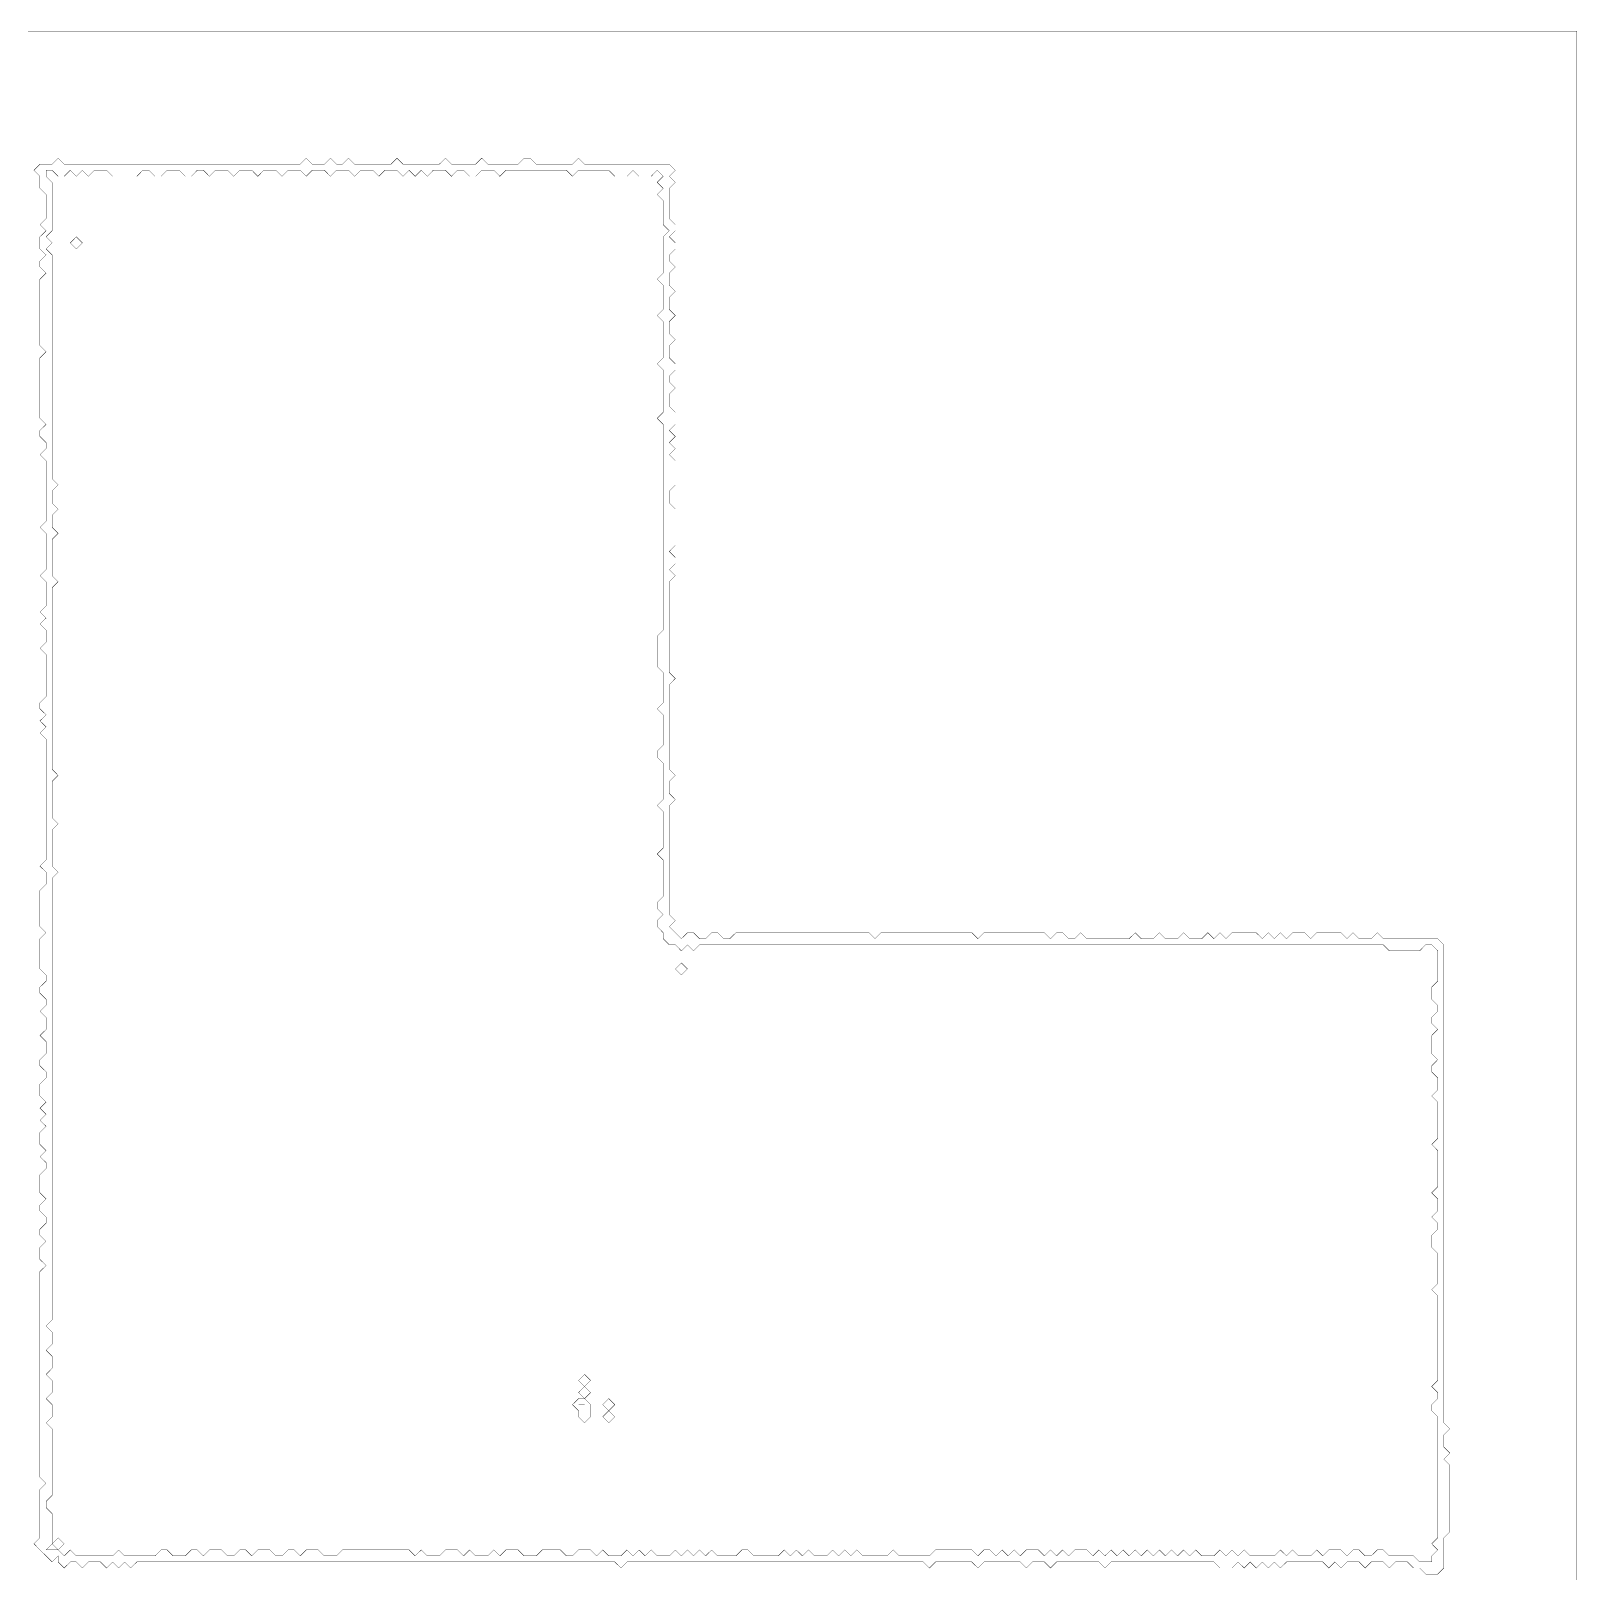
# Model space of a CAD drawing. Header units: metres. Extents: x 0 to 5124, y -5124 to 0.
# Drawn here: x 2562 to 5124, y -2562 to 0 of the extents above; entities that cross this region are included whole.
import ezdxf

# ---------------------------------------------------------------- set-up
doc = ezdxf.new("R2010")
doc.units = ezdxf.units.M
doc.layers.add('conductor', color=1, linetype='Continuous')
doc.layers.add('substrate', color=5, linetype='Continuous')

msp = doc.modelspace()

# ---------------------------------------------------------------- linework, layer by layer
at = {"layer": 'conductor', "const_width": 0.5}
for points in [[(2587.1, -230.6), (2587.1, -240.7), (2597.1, -250.7), (2597.1, -260.7), (2597.1, -270.7), (2597.1, -280.8), (2597.1, -290.8), (2597.1, -300.8), (2597.1, -310.8), (2597.1, -320.9), (2597.1, -330.9), (2587.1, -340.9), (2597.1, -351), (2587.1, -361), (2597.1, -371), (2597.1, -381), (2597.1, -391.1), (2597.1, -401.1), (2597.1, -411.1), (2597.1, -421.1), (2597.1, -431.2), (2597.1, -441.2), (2597.1, -451.2), (2597.1, -461.3), (2597.1, -471.3), (2597.1, -481.3), (2597.1, -491.3), (2597.1, -501.4), (2597.1, -511.4), (2597.1, -521.4), (2597.1, -531.4), (2597.1, -541.5), (2597.1, -551.5), (2597.1, -561.5), (2597.1, -571.6), (2597.1, -581.6), (2597.1, -591.6), (2597.1, -601.6), (2597.1, -611.7), (2597.1, -621.7), (2597.1, -631.7), (2597.1, -641.8), (2597.1, -651.8), (2597.1, -661.8), (2597.1, -671.8), (2597.1, -681.9), (2597.1, -691.9), (2597.1, -701.9), (2597.1, -711.9), (2597.1, -722), (2597.1, -732), (2597.1, -742), (2607.1, -752.1), (2597.1, -762.1), (2597.1, -772.1), (2597.1, -782.1), (2607.1, -792.2), (2597.1, -802.2), (2597.1, -812.2), (2597.1, -822.2), (2607.1, -832.3), (2597.1, -842.3), (2597.1, -852.3), (2597.1, -862.4), (2597.1, -872.4), (2597.1, -882.4), (2597.1, -892.4), (2597.1, -902.5), (2607.1, -912.5), (2597.1, -922.5), (2597.1, -932.5), (2597.1, -942.6), (2597.1, -952.6), (2597.1, -962.6), (2597.1, -972.7), (2597.1, -982.7), (2597.1, -992.7), (2597.1, -1002.7), (2597.1, -1012.8), (2597.1, -1022.8), (2597.1, -1032.8), (2597.1, -1042.8), (2597.1, -1052.9), (2597.1, -1062.9), (2597.1, -1072.9), (2597.1, -1083), (2597.1, -1093), (2597.1, -1103), (2597.1, -1113), (2597.1, -1123.1), (2597.1, -1133.1), (2597.1, -1143.1), (2597.1, -1153.1), (2597.1, -1163.2), (2597.1, -1173.2), (2597.1, -1183.2), (2597.1, -1193.3), (2597.1, -1203.3), (2597.1, -1213.3), (2597.1, -1223.3), (2607.1, -1233.4), (2597.1, -1243.4), (2597.1, -1253.4), (2597.1, -1263.4), (2597.1, -1273.5), (2597.1, -1283.5), (2597.1, -1293.5), (2597.1, -1303.6), (2607.1, -1313.6), (2597.1, -1323.6), (2597.1, -1333.6), (2597.1, -1343.7), (2597.1, -1353.7), (2597.1, -1363.7), (2597.1, -1373.7), (2597.1, -1383.8), (2607.1, -1393.8), (2597.1, -1403.8), (2597.1, -1413.9), (2597.1, -1423.9), (2597.1, -1433.9), (2597.1, -1443.9), (2597.1, -1454), (2597.1, -1464), (2597.1, -1474), (2597.1, -1484), (2597.1, -1494.1), (2597.1, -1504.1), (2597.1, -1514.1), (2597.1, -1524.2), (2597.1, -1534.2), (2597.1, -1544.2), (2597.1, -1554.2), (2597.1, -1564.3), (2597.1, -1574.3), (2597.1, -1584.3), (2597.1, -1594.3), (2597.1, -1604.4), (2597.1, -1614.4), (2597.1, -1624.4), (2597.1, -1634.5), (2597.1, -1644.5), (2597.1, -1654.5), (2597.1, -1664.5), (2597.1, -1674.6), (2597.1, -1684.6), (2597.1, -1694.6), (2597.1, -1704.6), (2597.1, -1714.7), (2597.1, -1724.7), (2597.1, -1734.7), (2597.1, -1744.8), (2597.1, -1754.8), (2597.1, -1764.8), (2597.1, -1774.8), (2597.1, -1784.9), (2597.1, -1794.9), (2597.1, -1804.9), (2597.1, -1814.9), (2597.1, -1825), (2597.1, -1835), (2597.1, -1845), (2597.1, -1855.1), (2597.1, -1865.1), (2597.1, -1875.1), (2597.1, -1885.1), (2597.1, -1895.2), (2597.1, -1905.2), (2597.1, -1915.2), (2597.1, -1925.2), (2597.1, -1935.3), (2597.1, -1945.3), (2597.1, -1955.3), (2597.1, -1965.4), (2597.1, -1975.4), (2597.1, -1985.4), (2597.1, -1995.4), (2597.1, -2005.5), (2597.1, -2015.5), (2597.1, -2025.5), (2597.1, -2035.6), (2597.1, -2045.6), (2597.1, -2055.6), (2597.1, -2065.6), (2597.1, -2075.7), (2597.1, -2085.7), (2597.1, -2095.7), (2597.1, -2105.7), (2597.1, -2115.8), (2597.1, -2125.8), (2597.1, -2135.8), (2587.1, -2145.9), (2597.1, -2155.9), (2597.1, -2165.9), (2597.1, -2175.9), (2587.1, -2186), (2597.1, -2196), (2597.1, -2206), (2597.1, -2216), (2587.1, -2226.1), (2597.1, -2236.1), (2597.1, -2246.1), (2597.1, -2256.2), (2587.1, -2266.2), (2597.1, -2276.2), (2597.1, -2286.2), (2597.1, -2296.3), (2587.1, -2306.3), (2597.1, -2316.3), (2597.1, -2326.3), (2597.1, -2336.4), (2597.1, -2346.4), (2597.1, -2356.4), (2597.1, -2366.5), (2597.1, -2376.5), (2597.1, -2386.5), (2597.1, -2396.5), (2597.1, -2406.6), (2597.1, -2416.6), (2597.1, -2426.6), (2587.1, -2436.6), (2587.1, -2446.7), (2597.1, -2456.7), (2597.1, -2466.7), (2597.1, -2476.8), (2597.1, -2486.8), (2597.1, -2496.8), (2597.1, -2506.8), (2587.1, -2516.9), (2597.1, -2516.9), (2607.1, -2516.9), (2617.1, -2526.9), (2627.2, -2516.9), (2637.2, -2526.9), (2647.2, -2526.9), (2657.2, -2526.9), (2667.3, -2526.9), (2677.3, -2526.9), (2687.3, -2526.9), (2697.4, -2526.9), (2707.4, -2516.9), (2717.4, -2526.9), (2727.4, -2526.9), (2737.5, -2526.9), (2747.5, -2526.9), (2757.5, -2526.9), (2767.5, -2526.9), (2777.6, -2516.9), (2787.6, -2516.9), (2797.6, -2526.9), (2807.7, -2526.9), (2817.7, -2526.9), (2827.7, -2516.9), (2837.7, -2516.9), (2847.8, -2526.9), (2857.8, -2516.9), (2867.8, -2516.9), (2877.8, -2516.9), (2887.9, -2526.9), (2897.9, -2526.9), (2907.9, -2516.9), (2918, -2516.9), (2928, -2526.9), (2938, -2516.9), (2948, -2516.9), (2958.1, -2516.9), (2968.1, -2526.9), (2978.1, -2526.9), (2988.1, -2516.9), (2998.2, -2516.9), (3008.2, -2526.9), (3018.2, -2516.9), (3028.3, -2516.9), (3038.3, -2516.9), (3048.3, -2526.9), (3058.3, -2526.9), (3068.4, -2526.9), (3078.4, -2516.9), (3088.4, -2516.9), (3098.4, -2516.9), (3108.5, -2516.9), (3118.5, -2516.9), (3128.5, -2516.9), (3138.6, -2516.9), (3148.6, -2516.9), (3158.6, -2516.9), (3168.6, -2516.9), (3178.7, -2516.9), (3188.7, -2516.9), (3198.7, -2526.9), (3208.8, -2516.9), (3218.8, -2526.9), (3228.8, -2526.9), (3238.8, -2526.9), (3248.9, -2516.9), (3258.9, -2516.9), (3268.9, -2516.9), (3278.9, -2526.9), (3289, -2516.9), (3299, -2526.9), (3309, -2526.9), (3319.1, -2526.9), (3329.1, -2516.9), (3339.1, -2526.9), (3349.1, -2516.9), (3359.2, -2516.9), (3369.2, -2516.9), (3379.2, -2526.9), (3389.2, -2526.9), (3399.3, -2526.9), (3409.3, -2516.9), (3419.3, -2516.9), (3429.4, -2516.9), (3439.4, -2516.9), (3449.4, -2526.9), (3459.4, -2526.9), (3469.5, -2516.9), (3479.5, -2516.9), (3489.5, -2516.9), (3499.5, -2526.9), (3509.6, -2516.9), (3519.6, -2526.9), (3529.6, -2526.9), (3539.7, -2526.9), (3549.7, -2516.9), (3559.7, -2526.9), (3569.7, -2516.9), (3579.8, -2526.9), (3589.8, -2516.9), (3599.8, -2526.9), (3609.8, -2526.9), (3619.9, -2526.9), (3629.9, -2516.9), (3639.9, -2526.9), (3650, -2516.9), (3660, -2526.9), (3670, -2516.9), (3680, -2526.9), (3690.1, -2516.9), (3700.1, -2526.9), (3710.1, -2526.9), (3720.1, -2526.9), (3730.2, -2526.9), (3740.2, -2516.9), (3750.2, -2516.9), (3760.3, -2526.9), (3770.3, -2526.9), (3780.3, -2526.9), (3790.3, -2526.9), (3800.4, -2526.9), (3810.4, -2516.9), (3820.4, -2526.9), (3830.4, -2516.9), (3840.5, -2526.9), (3850.5, -2516.9), (3860.5, -2526.9), (3870.6, -2526.9), (3880.6, -2526.9), (3890.6, -2516.9), (3900.6, -2526.9), (3910.7, -2516.9), (3920.7, -2526.9), (3930.7, -2516.9), (3940.7, -2526.9), (3950.8, -2526.9), (3960.8, -2526.9), (3970.8, -2526.9), (3980.9, -2526.9), (3990.9, -2516.9), (4000.9, -2526.9), (4010.9, -2526.9), (4021, -2526.9), (4031, -2526.9), (4041, -2526.9), (4051, -2526.9), (4061.1, -2516.9), (4071.1, -2516.9), (4081.1, -2516.9), (4091.2, -2516.9), (4101.2, -2516.9), (4111.2, -2516.9), (4121.2, -2516.9), (4131.3, -2526.9), (4141.3, -2516.9), (4151.3, -2516.9), (4161.3, -2526.9), (4171.4, -2516.9), (4181.4, -2526.9), (4191.4, -2516.9), (4201.5, -2526.9), (4211.5, -2516.9), (4221.5, -2516.9), (4231.5, -2516.9), (4241.6, -2526.9), (4251.6, -2516.9), (4261.6, -2526.9), (4271.6, -2516.9), (4281.7, -2526.9), (4291.7, -2516.9), (4301.7, -2516.9), (4311.8, -2516.9), (4321.8, -2526.9), (4331.8, -2516.9), (4341.8, -2526.9), (4351.9, -2516.9), (4361.9, -2526.9), (4371.9, -2516.9), (4381.9, -2526.9), (4392, -2516.9), (4402, -2526.9), (4412, -2516.9), (4422.1, -2526.9), (4432.1, -2516.9), (4442.1, -2526.9), (4452.1, -2516.9), (4462.2, -2526.9), (4472.2, -2516.9), (4482.2, -2526.9), (4492.2, -2516.9), (4502.3, -2526.9), (4512.3, -2526.9), (4522.3, -2526.9), (4532.4, -2516.9), (4542.4, -2526.9), (4552.4, -2516.9), (4562.4, -2526.9), (4572.5, -2516.9), (4582.5, -2526.9), (4592.5, -2526.9), (4602.6, -2526.9), (4612.6, -2526.9), (4622.6, -2526.9), (4632.6, -2516.9), (4642.7, -2526.9), (4652.7, -2516.9), (4662.7, -2526.9), (4672.7, -2526.9), (4682.8, -2526.9), (4692.8, -2516.9), (4702.8, -2526.9), (4712.9, -2516.9), (4722.9, -2516.9), (4732.9, -2516.9), (4742.9, -2526.9), (4753, -2516.9), (4763, -2516.9), (4773, -2526.9), (4783, -2526.9), (4793.1, -2516.9), (4803.1, -2516.9), (4813.1, -2526.9), (4823.2, -2526.9), (4833.2, -2526.9), (4843.2, -2526.9), (4853.2, -2526.9), (4863.3, -2536.9), (4873.3, -2536.9), (4883.3, -2536.9), (4883.3, -2526.9), (4893.3, -2516.9), (4883.3, -2506.8), (4893.3, -2496.8), (4893.3, -2486.8), (4893.3, -2476.8), (4893.3, -2466.7), (4893.3, -2456.7), (4893.3, -2446.7), (4893.3, -2436.6), (4893.3, -2426.6), (4893.3, -2416.6), (4893.3, -2406.6), (4893.3, -2396.5), (4893.3, -2386.5), (4893.3, -2376.5), (4893.3, -2366.5), (4893.3, -2356.4), (4893.3, -2346.4), (4893.3, -2336.4), (4893.3, -2326.3), (4893.3, -2316.3), (4893.3, -2306.3), (4893.3, -2296.3), (4883.3, -2286.2), (4883.3, -2276.2), (4893.3, -2266.2), (4893.3, -2256.2), (4883.3, -2246.1), (4893.3, -2236.1), (4893.3, -2226.1), (4893.3, -2216), (4893.3, -2206), (4893.3, -2196), (4893.3, -2186), (4893.3, -2175.9), (4893.3, -2165.9), (4893.3, -2155.9), (4893.3, -2145.9), (4893.3, -2135.8), (4893.3, -2125.8), (4893.3, -2115.8), (4893.3, -2105.7), (4893.3, -2095.7), (4883.3, -2085.7), (4893.3, -2075.7), (4893.3, -2065.6), (4893.3, -2055.6), (4893.3, -2045.6), (4893.3, -2035.6), (4893.3, -2025.5), (4883.3, -2015.5), (4883.3, -2005.5), (4883.3, -1995.4), (4893.3, -1985.4), (4893.3, -1975.4), (4883.3, -1965.4), (4893.3, -1955.3), (4893.3, -1945.3), (4893.3, -1935.3), (4883.3, -1925.2), (4893.3, -1915.2), (4893.3, -1905.2), (4893.3, -1895.2), (4893.3, -1885.1), (4893.3, -1875.1), (4893.3, -1865.1), (4893.3, -1855.1), (4883.3, -1845), (4893.3, -1835), (4893.3, -1825), (4893.3, -1814.9), (4893.3, -1804.9), (4893.3, -1794.9), (4893.3, -1784.9), (4893.3, -1774.8), (4883.3, -1764.8), (4893.3, -1754.8), (4893.3, -1744.8), (4893.3, -1734.7), (4883.3, -1724.7), (4883.3, -1714.7), (4893.3, -1704.6), (4883.3, -1694.6), (4883.3, -1684.6), (4883.3, -1674.6), (4883.3, -1664.5), (4893.3, -1654.5), (4883.3, -1644.5), (4883.3, -1634.5), (4893.3, -1624.4), (4893.3, -1614.4), (4883.3, -1604.4), (4883.3, -1594.3), (4883.3, -1584.3), (4893.3, -1574.3), (4893.3, -1564.3), (4893.3, -1554.2), (4893.3, -1544.2), (4893.3, -1534.2), (4893.3, -1524.2), (4883.3, -1514.1), (4873.3, -1514.1), (4863.3, -1524.2), (4853.2, -1524.2), (4843.2, -1524.2), (4833.2, -1524.2), (4823.2, -1524.2), (4813.1, -1524.2), (4803.1, -1514.1), (4793.1, -1514.1), (4783, -1514.1), (4773, -1514.1), (4763, -1514.1), (4753, -1514.1), (4742.9, -1514.1), (4732.9, -1514.1), (4722.9, -1514.1), (4712.9, -1514.1), (4702.8, -1514.1), (4692.8, -1514.1), (4682.8, -1514.1), (4672.7, -1514.1), (4662.7, -1514.1), (4652.7, -1514.1), (4642.7, -1514.1), (4632.6, -1514.1), (4622.6, -1514.1), (4612.6, -1514.1), (4602.6, -1514.1), (4592.5, -1514.1), (4582.5, -1514.1), (4572.5, -1514.1), (4562.4, -1514.1), (4552.4, -1514.1), (4542.4, -1514.1), (4532.4, -1514.1), (4522.3, -1514.1), (4512.3, -1514.1), (4502.3, -1514.1), (4492.2, -1514.1), (4482.2, -1514.1), (4472.2, -1514.1), (4462.2, -1514.1), (4452.1, -1514.1), (4442.1, -1514.1), (4432.1, -1514.1), (4422.1, -1514.1), (4412, -1514.1), (4402, -1514.1), (4392, -1514.1), (4381.9, -1514.1), (4371.9, -1514.1), (4361.9, -1514.1), (4351.9, -1514.1), (4341.8, -1514.1), (4331.8, -1514.1), (4321.8, -1514.1), (4311.8, -1514.1), (4301.7, -1514.1), (4291.7, -1514.1), (4281.7, -1514.1), (4271.6, -1514.1), (4261.6, -1514.1), (4251.6, -1514.1), (4241.6, -1514.1), (4231.5, -1514.1), (4221.5, -1514.1), (4211.5, -1514.1), (4201.5, -1514.1), (4191.4, -1514.1), (4181.4, -1514.1), (4171.4, -1514.1), (4161.3, -1514.1), (4151.3, -1514.1), (4141.3, -1514.1), (4131.3, -1514.1), (4121.2, -1514.1), (4111.2, -1514.1), (4101.2, -1514.1), (4091.2, -1514.1), (4081.1, -1514.1), (4071.1, -1514.1), (4061.1, -1514.1), (4051, -1514.1), (4041, -1514.1), (4031, -1514.1), (4021, -1514.1), (4010.9, -1514.1), (4000.9, -1514.1), (3990.9, -1514.1), (3980.9, -1514.1), (3970.8, -1514.1), (3960.8, -1514.1), (3950.8, -1514.1), (3940.7, -1514.1), (3930.7, -1514.1), (3920.7, -1514.1), (3910.7, -1514.1), (3900.6, -1514.1), (3890.6, -1514.1), (3880.6, -1514.1), (3870.6, -1514.1), (3860.5, -1514.1), (3850.5, -1514.1), (3840.5, -1514.1), (3830.4, -1514.1), (3820.4, -1514.1), (3810.4, -1514.1), (3800.4, -1514.1), (3790.3, -1514.1), (3780.3, -1514.1), (3770.3, -1514.1), (3760.3, -1514.1), (3750.2, -1514.1), (3740.2, -1514.1), (3730.2, -1514.1), (3720.1, -1514.1), (3710.1, -1514.1), (3700.1, -1514.1), (3690.1, -1514.1), (3680, -1514.1), (3670, -1514.1), (3660, -1524.2), (3650, -1514.1), (3639.9, -1524.2), (3629.9, -1514.1), (3619.9, -1514.1), (3609.8, -1504.1), (3609.8, -1494.1), (3599.8, -1484), (3599.8, -1474), (3609.8, -1464), (3599.8, -1454), (3599.8, -1443.9), (3609.8, -1433.9), (3609.8, -1423.9), (3609.8, -1413.9), (3609.8, -1403.8), (3609.8, -1393.8), (3609.8, -1383.8), (3609.8, -1373.7), (3599.8, -1363.7), (3609.8, -1353.7), (3609.8, -1343.7), (3609.8, -1333.6), (3609.8, -1323.6), (3609.8, -1313.6), (3609.8, -1303.6), (3609.8, -1293.5), (3599.8, -1283.5), (3609.8, -1273.5), (3609.8, -1263.4), (3609.8, -1253.4), (3609.8, -1243.4), (3609.8, -1233.4), (3609.8, -1223.3), (3609.8, -1213.3), (3599.8, -1203.3), (3599.8, -1193.3), (3609.8, -1183.2), (3609.8, -1173.2), (3609.8, -1163.2), (3609.8, -1153.1), (3609.8, -1143.1), (3609.8, -1133.1), (3599.8, -1123.1), (3609.8, -1113), (3609.8, -1103), (3609.8, -1093), (3609.8, -1083), (3609.8, -1072.9), (3609.8, -1062.9), (3599.8, -1052.9), (3599.8, -1042.8), (3599.8, -1032.8), (3599.8, -1022.8), (3599.8, -1012.8), (3599.8, -1002.7), (3609.8, -992.7), (3609.8, -982.7), (3609.8, -972.7), (3609.8, -962.6), (3609.8, -952.6), (3609.8, -942.6), (3609.8, -932.5), (3609.8, -922.5), (3609.8, -912.5), (3609.8, -902.5), (3609.8, -892.4), (3609.8, -882.4), (3609.8, -872.4), (3609.8, -862.4), (3609.8, -852.3), (3609.8, -842.3), (3609.8, -832.3), (3609.8, -822.2), (3609.8, -812.2), (3609.8, -802.2), (3609.8, -792.2), (3609.8, -782.1), (3609.8, -772.1), (3609.8, -762.1), (3609.8, -752.1), (3609.8, -742), (3609.8, -732), (3609.8, -722), (3609.8, -711.9), (3609.8, -701.9), (3609.8, -691.9), (3609.8, -681.9), (3609.8, -671.8), (3609.8, -661.8), (3609.8, -651.8), (3599.8, -641.8), (3609.8, -631.7), (3609.8, -621.7), (3609.8, -611.7), (3609.8, -601.6), (3609.8, -591.6), (3609.8, -581.6), (3609.8, -571.6), (3609.8, -561.5), (3599.8, -551.5), (3609.8, -541.5), (3609.8, -531.4), (3609.8, -521.4), (3609.8, -511.4), (3609.8, -501.4), (3609.8, -491.3), (3609.8, -481.3), (3599.8, -471.3), (3609.8, -461.3), (3609.8, -451.2), (3609.8, -441.2), (3609.8, -431.2), (3609.8, -421.1), (3599.8, -411.1), (3609.8, -401.1), (3609.8, -391.1), (3609.8, -381), (3609.8, -371), (3609.8, -361), (3609.8, -351), (3609.8, -340.9), (3619.9, -330.9), (3609.8, -320.9), (3609.8, -310.8), (3609.8, -300.8), (3609.8, -290.8), (3609.8, -280.8), (3599.8, -270.7), (3609.8, -260.7), (3599.8, -250.7), (3609.8, -240.7), (3599.8, -230.6), (3589.8, -240.7), (3579.8, -240.7), (3569.7, -240.7), (3559.7, -230.6), (3549.7, -240.7), (3539.7, -240.7), (3529.6, -240.7), (3519.6, -230.6), (3509.6, -230.6), (3499.5, -230.6), (3489.5, -230.6), (3479.5, -230.6), (3469.5, -230.6), (3459.4, -240.7), (3449.4, -230.6), (3439.4, -230.6), (3429.4, -230.6), (3419.3, -230.6), (3409.3, -230.6), (3399.3, -230.6), (3389.2, -230.6), (3379.2, -230.6), (3369.2, -230.6), (3359.2, -230.6), (3349.1, -230.6), (3339.1, -240.7), (3329.1, -230.6), (3319.1, -230.6), (3309, -230.6), (3299, -240.7), (3289, -240.7), (3278.9, -230.6), (3268.9, -230.6), (3258.9, -240.7), (3248.9, -230.6), (3238.8, -230.6), (3228.8, -230.6), (3218.8, -240.7), (3208.8, -230.6), (3198.7, -240.7), (3188.7, -230.6), (3178.7, -240.7), (3168.6, -230.6), (3158.6, -230.6), (3148.6, -230.6), (3138.6, -240.7), (3128.5, -230.6), (3118.5, -230.6), (3108.5, -230.6), (3098.4, -240.7), (3088.4, -230.6), (3078.4, -230.6), (3068.4, -230.6), (3058.3, -240.7), (3048.3, -230.6), (3038.3, -230.6), (3028.3, -230.6), (3018.2, -240.7), (3008.2, -230.6), (2998.2, -230.6), (2988.1, -230.6), (2978.1, -240.7), (2968.1, -230.6), (2958.1, -230.6), (2948, -230.6), (2938, -240.7), (2928, -230.6), (2918, -230.6), (2907.9, -230.6), (2897.9, -240.7), (2887.9, -230.6), (2877.8, -230.6), (2867.8, -230.6), (2857.8, -240.7), (2847.8, -230.6), (2837.7, -230.6), (2827.7, -240.7), (2817.7, -240.7), (2807.7, -230.6), (2797.6, -230.6), (2787.6, -230.6), (2777.6, -240.7), (2767.5, -240.7), (2757.5, -230.6), (2747.5, -230.6), (2737.5, -240.7), (2727.4, -240.7), (2717.4, -240.7), (2707.4, -240.7), (2697.4, -240.7), (2687.3, -230.6), (2677.3, -230.6), (2667.3, -230.6), (2657.2, -240.7), (2647.2, -230.6), (2637.2, -240.7), (2627.2, -230.6), (2617.1, -240.7), (2607.1, -240.7), (2597.1, -230.6)], [(2627.2, -351), (2637.2, -340.9), (2647.2, -351), (2637.2, -361)], [(3629.9, -1554.2), (3639.9, -1544.2), (3650, -1554.2), (3639.9, -1564.3)], [(3469.5, -2236.1), (3479.5, -2226.1), (3489.5, -2236.1), (3479.5, -2246.1)], [(3469.5, -2256.2), (3479.5, -2246.1), (3489.5, -2256.2), (3479.5, -2266.2)], [(3459.4, -2276.2), (3469.5, -2266.2), (3479.5, -2266.2), (3489.5, -2276.2), (3489.5, -2286.2), (3489.5, -2296.3), (3479.5, -2306.3), (3469.5, -2296.3), (3469.5, -2286.2)], [(3509.6, -2276.2), (3519.6, -2266.2), (3529.6, -2276.2), (3519.6, -2286.2)], [(3509.6, -2296.3), (3519.6, -2286.2), (3529.6, -2296.3), (3519.6, -2306.3)], [(2597.1, -2506.8), (2607.1, -2496.8), (2617.1, -2506.8), (2607.1, -2516.9)]]:
    msp.add_lwpolyline(points, close=True, dxfattribs=at)
at = {"layer": 'substrate', "const_width": 0.5}
msp.add_lwpolyline([(5124, -2567), (5124, -2557), (5124, -2546.9), (5124, -2536.9), (5124, -2526.9), (5124, -2516.9), (5124, -2506.8), (5124, -2496.8), (5124, -2486.8), (5124, -2476.8), (5124, -2466.7), (5124, -2456.7), (5124, -2446.7), (5124, -2436.6), (5124, -2426.6), (5124, -2416.6), (5124, -2406.6), (5124, -2396.5), (5124, -2386.5), (5124, -2376.5), (5124, -2366.5), (5124, -2356.4), (5124, -2346.4), (5124, -2336.4), (5124, -2326.3), (5124, -2316.3), (5124, -2306.3), (5124, -2296.3), (5124, -2286.2), (5124, -2276.2), (5124, -2266.2), (5124, -2256.2), (5124, -2246.1), (5124, -2236.1), (5124, -2226.1), (5124, -2216), (5124, -2206), (5124, -2196), (5124, -2186), (5124, -2175.9), (5124, -2165.9), (5124, -2155.9), (5124, -2145.9), (5124, -2135.8), (5124, -2125.8), (5124, -2115.8), (5124, -2105.7), (5124, -2095.7), (5124, -2085.7), (5124, -2075.7), (5124, -2065.6), (5124, -2055.6), (5124, -2045.6), (5124, -2035.6), (5124, -2025.5), (5124, -2015.5), (5124, -2005.5), (5124, -1995.4), (5124, -1985.4), (5124, -1975.4), (5124, -1965.4), (5124, -1955.3), (5124, -1945.3), (5124, -1935.3), (5124, -1925.2), (5124, -1915.2), (5124, -1905.2), (5124, -1895.2), (5124, -1885.1), (5124, -1875.1), (5124, -1865.1), (5124, -1855.1), (5124, -1845), (5124, -1835), (5124, -1825), (5124, -1814.9), (5124, -1804.9), (5124, -1794.9), (5124, -1784.9), (5124, -1774.8), (5124, -1764.8), (5124, -1754.8), (5124, -1744.8), (5124, -1734.7), (5124, -1724.7), (5124, -1714.7), (5124, -1704.6), (5124, -1694.6), (5124, -1684.6), (5124, -1674.6), (5124, -1664.5), (5124, -1654.5), (5124, -1644.5), (5124, -1634.5), (5124, -1624.4), (5124, -1614.4), (5124, -1604.4), (5124, -1594.3), (5124, -1584.3), (5124, -1574.3), (5124, -1564.3), (5124, -1554.2), (5124, -1544.2), (5124, -1534.2), (5124, -1524.2), (5124, -1514.1), (5124, -1504.1), (5124, -1494.1), (5124, -1484), (5124, -1474), (5124, -1464), (5124, -1454), (5124, -1443.9), (5124, -1433.9), (5124, -1423.9), (5124, -1413.9), (5124, -1403.8), (5124, -1393.8), (5124, -1383.8), (5124, -1373.7), (5124, -1363.7), (5124, -1353.7), (5124, -1343.7), (5124, -1333.6), (5124, -1323.6), (5124, -1313.6), (5124, -1303.6), (5124, -1293.5), (5124, -1283.5), (5124, -1273.5), (5124, -1263.4), (5124, -1253.4), (5124, -1243.4), (5124, -1233.4), (5124, -1223.3), (5124, -1213.3), (5124, -1203.3), (5124, -1193.3), (5124, -1183.2), (5124, -1173.2), (5124, -1163.2), (5124, -1153.1), (5124, -1143.1), (5124, -1133.1), (5124, -1123.1), (5124, -1113), (5124, -1103), (5124, -1093), (5124, -1083), (5124, -1072.9), (5124, -1062.9), (5124, -1052.9), (5124, -1042.8), (5124, -1032.8), (5124, -1022.8), (5124, -1012.8), (5124, -1002.7), (5124, -992.7), (5124, -982.7), (5124, -972.7), (5124, -962.6), (5124, -952.6), (5124, -942.6), (5124, -932.5), (5124, -922.5), (5124, -912.5), (5124, -902.5), (5124, -892.4), (5124, -882.4), (5124, -872.4), (5124, -862.4), (5124, -852.3), (5124, -842.3), (5124, -832.3), (5124, -822.2), (5124, -812.2), (5124, -802.2), (5124, -792.2), (5124, -782.1), (5124, -772.1), (5124, -762.1), (5124, -752.1), (5124, -742), (5124, -732), (5124, -722), (5124, -711.9), (5124, -701.9), (5124, -691.9), (5124, -681.9), (5124, -671.8), (5124, -661.8), (5124, -651.8), (5124, -641.8), (5124, -631.7), (5124, -621.7), (5124, -611.7), (5124, -601.6), (5124, -591.6), (5124, -581.6), (5124, -571.6), (5124, -561.5), (5124, -551.5), (5124, -541.5), (5124, -531.4), (5124, -521.4), (5124, -511.4), (5124, -501.4), (5124, -491.3), (5124, -481.3), (5124, -471.3), (5124, -461.3), (5124, -451.2), (5124, -441.2), (5124, -431.2), (5124, -421.1), (5124, -411.1), (5124, -401.1), (5124, -391.1), (5124, -381), (5124, -371), (5124, -361), (5124, -351), (5124, -340.9), (5124, -330.9), (5124, -320.9), (5124, -310.8), (5124, -300.8), (5124, -290.8), (5124, -280.8), (5124, -270.7), (5124, -260.7), (5124, -250.7), (5124, -240.7), (5124, -230.6), (5124, -220.6), (5124, -210.6), (5124, -200.5), (5124, -190.5), (5124, -180.5), (5124, -170.5), (5124, -160.4), (5124, -150.4), (5124, -140.4), (5124, -130.4), (5124, -120.3), (5124, -110.3), (5124, -100.3), (5124, -90.2), (5124, -80.2), (5124, -70.2), (5124, -60.2), (5124, -50.1), (5124, -40.1), (5124, -30.1), (5124, -20.1), (5124, -10), (5124, 0), (5113.9, 0), (5103.9, 0), (5093.9, 0), (5083.9, 0), (5073.8, 0), (5063.8, 0), (5053.8, 0), (5043.8, 0), (5033.7, 0), (5023.7, 0), (5013.7, 0), (5003.6, 0), (4993.6, 0), (4983.6, 0), (4973.6, 0), (4963.5, 0), (4953.5, 0), (4943.5, 0), (4933.5, 0), (4923.4, 0), (4913.4, 0), (4903.4, 0), (4893.3, 0), (4883.3, 0), (4873.3, 0), (4863.3, 0), (4853.2, 0), (4843.2, 0), (4833.2, 0), (4823.2, 0), (4813.1, 0), (4803.1, 0), (4793.1, 0), (4783, 0), (4773, 0), (4763, 0), (4753, 0), (4742.9, 0), (4732.9, 0), (4722.9, 0), (4712.9, 0), (4702.8, 0), (4692.8, 0), (4682.8, 0), (4672.7, 0), (4662.7, 0), (4652.7, 0), (4642.7, 0), (4632.6, 0), (4622.6, 0), (4612.6, 0), (4602.6, 0), (4592.5, 0), (4582.5, 0), (4572.5, 0), (4562.4, 0), (4552.4, 0), (4542.4, 0), (4532.4, 0), (4522.3, 0), (4512.3, 0), (4502.3, 0), (4492.2, 0), (4482.2, 0), (4472.2, 0), (4462.2, 0), (4452.1, 0), (4442.1, 0), (4432.1, 0), (4422.1, 0), (4412, 0), (4402, 0), (4392, 0), (4381.9, 0), (4371.9, 0), (4361.9, 0), (4351.9, 0), (4341.8, 0), (4331.8, 0), (4321.8, 0), (4311.8, 0), (4301.7, 0), (4291.7, 0), (4281.7, 0), (4271.6, 0), (4261.6, 0), (4251.6, 0), (4241.6, 0), (4231.5, 0), (4221.5, 0), (4211.5, 0), (4201.5, 0), (4191.4, 0), (4181.4, 0), (4171.4, 0), (4161.3, 0), (4151.3, 0), (4141.3, 0), (4131.3, 0), (4121.2, 0), (4111.2, 0), (4101.2, 0), (4091.2, 0), (4081.1, 0), (4071.1, 0), (4061.1, 0), (4051, 0), (4041, 0), (4031, 0), (4021, 0), (4010.9, 0), (4000.9, 0), (3990.9, 0), (3980.9, 0), (3970.8, 0), (3960.8, 0), (3950.8, 0), (3940.7, 0), (3930.7, 0), (3920.7, 0), (3910.7, 0), (3900.6, 0), (3890.6, 0), (3880.6, 0), (3870.6, 0), (3860.5, 0), (3850.5, 0), (3840.5, 0), (3830.4, 0), (3820.4, 0), (3810.4, 0), (3800.4, 0), (3790.3, 0), (3780.3, 0), (3770.3, 0), (3760.3, 0), (3750.2, 0), (3740.2, 0), (3730.2, 0), (3720.1, 0), (3710.1, 0), (3700.1, 0), (3690.1, 0), (3680, 0), (3670, 0), (3660, 0), (3650, 0), (3639.9, 0), (3629.9, 0), (3619.9, 0), (3609.8, 0), (3599.8, 0), (3589.8, 0), (3579.8, 0), (3569.7, 0), (3559.7, 0), (3549.7, 0), (3539.7, 0), (3529.6, 0), (3519.6, 0), (3509.6, 0), (3499.5, 0), (3489.5, 0), (3479.5, 0), (3469.5, 0), (3459.4, 0), (3449.4, 0), (3439.4, 0), (3429.4, 0), (3419.3, 0), (3409.3, 0), (3399.3, 0), (3389.2, 0), (3379.2, 0), (3369.2, 0), (3359.2, 0), (3349.1, 0), (3339.1, 0), (3329.1, 0), (3319.1, 0), (3309, 0), (3299, 0), (3289, 0), (3278.9, 0), (3268.9, 0), (3258.9, 0), (3248.9, 0), (3238.8, 0), (3228.8, 0), (3218.8, 0), (3208.8, 0), (3198.7, 0), (3188.7, 0), (3178.7, 0), (3168.6, 0), (3158.6, 0), (3148.6, 0), (3138.6, 0), (3128.5, 0), (3118.5, 0), (3108.5, 0), (3098.4, 0), (3088.4, 0), (3078.4, 0), (3068.4, 0), (3058.3, 0), (3048.3, 0), (3038.3, 0), (3028.3, 0), (3018.2, 0), (3008.2, 0), (2998.2, 0), (2988.1, 0), (2978.1, 0), (2968.1, 0), (2958.1, 0), (2948, 0), (2938, 0), (2928, 0), (2918, 0), (2907.9, 0), (2897.9, 0), (2887.9, 0), (2877.8, 0), (2867.8, 0), (2857.8, 0), (2847.8, 0), (2837.7, 0), (2827.7, 0), (2817.7, 0), (2807.7, 0), (2797.6, 0), (2787.6, 0), (2777.6, 0), (2767.5, 0), (2757.5, 0), (2747.5, 0), (2737.5, 0), (2727.4, 0), (2717.4, 0), (2707.4, 0), (2697.4, 0), (2687.3, 0), (2677.3, 0), (2667.3, 0), (2657.2, 0), (2647.2, 0), (2637.2, 0), (2627.2, 0), (2617.1, 0), (2607.1, 0), (2597.1, 0), (2587.1, 0), (2577, 0), (2567, 0), (2557, 0)], dxfattribs=at)
for points in [[(2597.1, -220.6), (2607.1, -210.6), (2617.1, -220.6), (2627.2, -220.6), (2637.2, -220.6), (2647.2, -220.6), (2657.2, -220.6), (2667.3, -220.6), (2677.3, -220.6), (2687.3, -220.6), (2697.4, -220.6), (2707.4, -220.6), (2717.4, -220.6), (2727.4, -220.6), (2737.5, -220.6), (2747.5, -220.6), (2757.5, -220.6), (2767.5, -220.6), (2777.6, -220.6), (2787.6, -220.6), (2797.6, -220.6), (2807.7, -220.6), (2817.7, -220.6), (2827.7, -220.6), (2837.7, -220.6), (2847.8, -220.6), (2857.8, -220.6), (2867.8, -220.6), (2877.8, -220.6), (2887.9, -220.6), (2897.9, -220.6), (2907.9, -220.6), (2918, -220.6), (2928, -220.6), (2938, -220.6), (2948, -220.6), (2958.1, -220.6), (2968.1, -220.6), (2978.1, -220.6), (2988.1, -220.6), (2998.2, -220.6), (3008.2, -220.6), (3018.2, -210.6), (3028.3, -220.6), (3038.3, -220.6), (3048.3, -220.6), (3058.3, -210.6), (3068.4, -220.6), (3078.4, -220.6), (3088.4, -210.6), (3098.4, -220.6), (3108.5, -220.6), (3118.5, -220.6), (3128.5, -220.6), (3138.6, -220.6), (3148.6, -220.6), (3158.6, -220.6), (3168.6, -210.6), (3178.7, -220.6), (3188.7, -220.6), (3198.7, -220.6), (3208.8, -220.6), (3218.8, -220.6), (3228.8, -220.6), (3238.8, -220.6), (3248.9, -210.6), (3258.9, -220.6), (3268.9, -220.6), (3278.9, -220.6), (3289, -220.6), (3299, -220.6), (3309, -210.6), (3319.1, -220.6), (3329.1, -220.6), (3339.1, -220.6), (3349.1, -220.6), (3359.2, -220.6), (3369.2, -220.6), (3379.2, -210.6), (3389.2, -210.6), (3399.3, -220.6), (3409.3, -220.6), (3419.3, -220.6), (3429.4, -220.6), (3439.4, -220.6), (3449.4, -220.6), (3459.4, -220.6), (3469.5, -210.6), (3479.5, -220.6), (3489.5, -220.6), (3499.5, -220.6), (3509.6, -220.6), (3519.6, -220.6), (3529.6, -220.6), (3539.7, -220.6), (3549.7, -220.6), (3559.7, -220.6), (3569.7, -220.6), (3579.8, -220.6), (3589.8, -220.6), (3599.8, -220.6), (3609.8, -220.6), (3619.9, -220.6), (3629.9, -230.6), (3619.9, -240.7), (3629.9, -250.7), (3619.9, -260.7), (3619.9, -270.7), (3619.9, -280.8), (3619.9, -290.8), (3619.9, -300.8), (3619.9, -310.8), (3629.9, -320.9), (3629.9, -330.9), (3619.9, -340.9), (3629.9, -351), (3629.9, -361), (3619.9, -371), (3619.9, -381), (3629.9, -391.1), (3619.9, -401.1), (3619.9, -411.1), (3619.9, -421.1), (3629.9, -431.2), (3619.9, -441.2), (3619.9, -451.2), (3619.9, -461.3), (3629.9, -471.3), (3619.9, -481.3), (3619.9, -491.3), (3619.9, -501.4), (3629.9, -511.4), (3619.9, -521.4), (3619.9, -531.4), (3619.9, -541.5), (3629.9, -551.5), (3629.9, -561.5), (3619.9, -571.6), (3619.9, -581.6), (3629.9, -591.6), (3619.9, -601.6), (3619.9, -611.7), (3619.9, -621.7), (3629.9, -631.7), (3629.9, -641.8), (3629.9, -651.8), (3619.9, -661.8), (3629.9, -671.8), (3619.9, -681.9), (3629.9, -691.9), (3619.9, -701.9), (3629.9, -711.9), (3629.9, -722), (3629.9, -732), (3629.9, -742), (3629.9, -752.1), (3619.9, -762.1), (3619.9, -772.1), (3619.9, -782.1), (3629.9, -792.2), (3629.9, -802.2), (3629.9, -812.2), (3629.9, -822.2), (3629.9, -832.3), (3629.9, -842.3), (3629.9, -852.3), (3619.9, -862.4), (3629.9, -872.4), (3629.9, -882.4), (3619.9, -892.4), (3629.9, -902.5), (3619.9, -912.5), (3619.9, -922.5), (3619.9, -932.5), (3619.9, -942.6), (3619.9, -952.6), (3619.9, -962.6), (3619.9, -972.7), (3619.9, -982.7), (3619.9, -992.7), (3619.9, -1002.7), (3619.9, -1012.8), (3619.9, -1022.8), (3619.9, -1032.8), (3619.9, -1042.8), (3619.9, -1052.9), (3619.9, -1062.9), (3629.9, -1072.9), (3619.9, -1083), (3619.9, -1093), (3619.9, -1103), (3619.9, -1113), (3619.9, -1123.1), (3619.9, -1133.1), (3619.9, -1143.1), (3619.9, -1153.1), (3619.9, -1163.2), (3619.9, -1173.2), (3619.9, -1183.2), (3619.9, -1193.3), (3619.9, -1203.3), (3619.9, -1213.3), (3619.9, -1223.3), (3629.9, -1233.4), (3619.9, -1243.4), (3619.9, -1253.4), (3619.9, -1263.4), (3629.9, -1273.5), (3619.9, -1283.5), (3619.9, -1293.5), (3619.9, -1303.6), (3619.9, -1313.6), (3619.9, -1323.6), (3619.9, -1333.6), (3619.9, -1343.7), (3619.9, -1353.7), (3619.9, -1363.7), (3619.9, -1373.7), (3619.9, -1383.8), (3619.9, -1393.8), (3619.9, -1403.8), (3619.9, -1413.9), (3619.9, -1423.9), (3619.9, -1433.9), (3619.9, -1443.9), (3619.9, -1454), (3619.9, -1464), (3629.9, -1474), (3619.9, -1484), (3629.9, -1494.1), (3639.9, -1504.1), (3650, -1494.1), (3660, -1494.1), (3670, -1504.1), (3680, -1504.1), (3690.1, -1494.1), (3700.1, -1494.1), (3710.1, -1504.1), (3720.1, -1504.1), (3730.2, -1494.1), (3740.2, -1494.1), (3750.2, -1494.1), (3760.3, -1494.1), (3770.3, -1494.1), (3780.3, -1494.1), (3790.3, -1494.1), (3800.4, -1494.1), (3810.4, -1494.1), (3820.4, -1494.1), (3830.4, -1494.1), (3840.5, -1494.1), (3850.5, -1494.1), (3860.5, -1494.1), (3870.6, -1494.1), (3880.6, -1494.1), (3890.6, -1494.1), (3900.6, -1494.1), (3910.7, -1494.1), (3920.7, -1494.1), (3930.7, -1494.1), (3940.7, -1494.1), (3950.8, -1494.1), (3960.8, -1504.1), (3970.8, -1494.1), (3980.9, -1494.1), (3990.9, -1494.1), (4000.9, -1494.1), (4010.9, -1494.1), (4021, -1494.1), (4031, -1494.1), (4041, -1494.1), (4051, -1494.1), (4061.1, -1494.1), (4071.1, -1494.1), (4081.1, -1494.1), (4091.2, -1494.1), (4101.2, -1494.1), (4111.2, -1494.1), (4121.2, -1494.1), (4131.3, -1504.1), (4141.3, -1494.1), (4151.3, -1494.1), (4161.3, -1494.1), (4171.4, -1494.1), (4181.4, -1494.1), (4191.4, -1494.1), (4201.5, -1494.1), (4211.5, -1494.1), (4221.5, -1494.1), (4231.5, -1494.1), (4241.6, -1494.1), (4251.6, -1504.1), (4261.6, -1494.1), (4271.6, -1494.1), (4281.7, -1504.1), (4291.7, -1504.1), (4301.7, -1494.1), (4311.8, -1504.1), (4321.8, -1504.1), (4331.8, -1504.1), (4341.8, -1504.1), (4351.9, -1504.1), (4361.9, -1504.1), (4371.9, -1504.1), (4381.9, -1504.1), (4392, -1494.1), (4402, -1504.1), (4412, -1504.1), (4422.1, -1504.1), (4432.1, -1494.1), (4442.1, -1504.1), (4452.1, -1504.1), (4462.2, -1504.1), (4472.2, -1494.1), (4482.2, -1504.1), (4492.2, -1504.1), (4502.3, -1504.1), (4512.3, -1494.1), (4522.3, -1504.1), (4532.4, -1494.1), (4542.4, -1504.1), (4552.4, -1494.1), (4562.4, -1494.1), (4572.5, -1494.1), (4582.5, -1494.1), (4592.5, -1494.1), (4602.6, -1504.1), (4612.6, -1494.1), (4622.6, -1504.1), (4632.6, -1494.1), (4642.7, -1504.1), (4652.7, -1494.1), (4662.7, -1494.1), (4672.7, -1494.1), (4682.8, -1504.1), (4692.8, -1494.1), (4702.8, -1494.1), (4712.9, -1494.1), (4722.9, -1494.1), (4732.9, -1494.1), (4742.9, -1504.1), (4753, -1494.1), (4763, -1504.1), (4773, -1504.1), (4783, -1504.1), (4793.1, -1494.1), (4803.1, -1504.1), (4813.1, -1504.1), (4823.2, -1504.1), (4833.2, -1504.1), (4843.2, -1504.1), (4853.2, -1504.1), (4863.3, -1504.1), (4873.3, -1504.1), (4883.3, -1504.1), (4893.3, -1504.1), (4903.4, -1514.1), (4903.4, -1524.2), (4903.4, -1534.2), (4903.4, -1544.2), (4903.4, -1554.2), (4903.4, -1564.3), (4903.4, -1574.3), (4903.4, -1584.3), (4903.4, -1594.3), (4903.4, -1604.4), (4903.4, -1614.4), (4903.4, -1624.4), (4903.4, -1634.5), (4903.4, -1644.5), (4903.4, -1654.5), (4903.4, -1664.5), (4903.4, -1674.6), (4903.4, -1684.6), (4903.4, -1694.6), (4903.4, -1704.6), (4903.4, -1714.7), (4903.4, -1724.7), (4903.4, -1734.7), (4903.4, -1744.8), (4903.4, -1754.8), (4903.4, -1764.8), (4903.4, -1774.8), (4903.4, -1784.9), (4903.4, -1794.9), (4903.4, -1804.9), (4903.4, -1814.9), (4903.4, -1825), (4903.4, -1835), (4903.4, -1845), (4903.4, -1855.1), (4903.4, -1865.1), (4903.4, -1875.1), (4903.4, -1885.1), (4903.4, -1895.2), (4903.4, -1905.2), (4903.4, -1915.2), (4903.4, -1925.2), (4903.4, -1935.3), (4903.4, -1945.3), (4903.4, -1955.3), (4903.4, -1965.4), (4903.4, -1975.4), (4903.4, -1985.4), (4903.4, -1995.4), (4903.4, -2005.5), (4903.4, -2015.5), (4903.4, -2025.5), (4903.4, -2035.6), (4903.4, -2045.6), (4903.4, -2055.6), (4903.4, -2065.6), (4903.4, -2075.7), (4903.4, -2085.7), (4903.4, -2095.7), (4903.4, -2105.7), (4903.4, -2115.8), (4903.4, -2125.8), (4903.4, -2135.8), (4903.4, -2145.9), (4903.4, -2155.9), (4903.4, -2165.9), (4903.4, -2175.9), (4903.4, -2186), (4903.4, -2196), (4903.4, -2206), (4903.4, -2216), (4903.4, -2226.1), (4903.4, -2236.1), (4903.4, -2246.1), (4903.4, -2256.2), (4903.4, -2266.2), (4903.4, -2276.2), (4903.4, -2286.2), (4903.4, -2296.3), (4903.4, -2306.3), (4913.4, -2316.3), (4903.4, -2326.3), (4903.4, -2336.4), (4903.4, -2346.4), (4913.4, -2356.4), (4903.4, -2366.5), (4913.4, -2376.5), (4913.4, -2386.5), (4913.4, -2396.5), (4913.4, -2406.6), (4913.4, -2416.6), (4913.4, -2426.6), (4913.4, -2436.6), (4913.4, -2446.7), (4913.4, -2456.7), (4913.4, -2466.7), (4913.4, -2476.8), (4913.4, -2486.8), (4903.4, -2496.8), (4903.4, -2506.8), (4903.4, -2516.9), (4903.4, -2526.9), (4903.4, -2536.9), (4903.4, -2546.9), (4893.3, -2557), (4883.3, -2557), (4873.3, -2557), (4863.3, -2546.9), (4853.2, -2546.9), (4843.2, -2536.9), (4833.2, -2536.9), (4823.2, -2536.9), (4813.1, -2546.9), (4803.1, -2536.9), (4793.1, -2536.9), (4783, -2536.9), (4773, -2546.9), (4763, -2536.9), (4753, -2536.9), (4742.9, -2536.9), (4732.9, -2546.9), (4722.9, -2536.9), (4712.9, -2546.9), (4702.8, -2536.9), (4692.8, -2536.9), (4682.8, -2536.9), (4672.7, -2536.9), (4662.7, -2536.9), (4652.7, -2536.9), (4642.7, -2536.9), (4632.6, -2546.9), (4622.6, -2536.9), (4612.6, -2546.9), (4602.6, -2536.9), (4592.5, -2546.9), (4582.5, -2536.9), (4572.5, -2546.9), (4562.4, -2536.9), (4552.4, -2546.9), (4542.4, -2546.9), (4532.4, -2546.9), (4522.3, -2536.9), (4512.3, -2536.9), (4502.3, -2536.9), (4492.2, -2536.9), (4482.2, -2536.9), (4472.2, -2536.9), (4462.2, -2536.9), (4452.1, -2536.9), (4442.1, -2536.9), (4432.1, -2536.9), (4422.1, -2536.9), (4412, -2536.9), (4402, -2536.9), (4392, -2536.9), (4381.9, -2536.9), (4371.9, -2536.9), (4361.9, -2536.9), (4351.9, -2536.9), (4341.8, -2546.9), (4331.8, -2536.9), (4321.8, -2536.9), (4311.8, -2536.9), (4301.7, -2536.9), (4291.7, -2536.9), (4281.7, -2536.9), (4271.6, -2536.9), (4261.6, -2536.9), (4251.6, -2546.9), (4241.6, -2536.9), (4231.5, -2536.9), (4221.5, -2536.9), (4211.5, -2546.9), (4201.5, -2536.9), (4191.4, -2536.9), (4181.4, -2536.9), (4171.4, -2536.9), (4161.3, -2536.9), (4151.3, -2536.9), (4141.3, -2536.9), (4131.3, -2546.9), (4121.2, -2536.9), (4111.2, -2536.9), (4101.2, -2536.9), (4091.2, -2536.9), (4081.1, -2536.9), (4071.1, -2536.9), (4061.1, -2536.9), (4051, -2546.9), (4041, -2536.9), (4031, -2536.9), (4021, -2536.9), (4010.9, -2536.9), (4000.9, -2536.9), (3990.9, -2536.9), (3980.9, -2536.9), (3970.8, -2536.9), (3960.8, -2536.9), (3950.8, -2536.9), (3940.7, -2536.9), (3930.7, -2536.9), (3920.7, -2536.9), (3910.7, -2536.9), (3900.6, -2536.9), (3890.6, -2536.9), (3880.6, -2536.9), (3870.6, -2536.9), (3860.5, -2536.9), (3850.5, -2536.9), (3840.5, -2536.9), (3830.4, -2536.9), (3820.4, -2536.9), (3810.4, -2536.9), (3800.4, -2536.9), (3790.3, -2536.9), (3780.3, -2536.9), (3770.3, -2536.9), (3760.3, -2536.9), (3750.2, -2536.9), (3740.2, -2536.9), (3730.2, -2536.9), (3720.1, -2536.9), (3710.1, -2536.9), (3700.1, -2536.9), (3690.1, -2536.9), (3680, -2536.9), (3670, -2536.9), (3660, -2536.9), (3650, -2536.9), (3639.9, -2536.9), (3629.9, -2536.9), (3619.9, -2536.9), (3609.8, -2536.9), (3599.8, -2536.9), (3589.8, -2536.9), (3579.8, -2536.9), (3569.7, -2536.9), (3559.7, -2536.9), (3549.7, -2536.9), (3539.7, -2546.9), (3529.6, -2536.9), (3519.6, -2536.9), (3509.6, -2536.9), (3499.5, -2536.9), (3489.5, -2536.9), (3479.5, -2536.9), (3469.5, -2536.9), (3459.4, -2536.9), (3449.4, -2536.9), (3439.4, -2536.9), (3429.4, -2536.9), (3419.3, -2536.9), (3409.3, -2536.9), (3399.3, -2536.9), (3389.2, -2536.9), (3379.2, -2536.9), (3369.2, -2536.9), (3359.2, -2536.9), (3349.1, -2536.9), (3339.1, -2536.9), (3329.1, -2536.9), (3319.1, -2536.9), (3309, -2536.9), (3299, -2536.9), (3289, -2536.9), (3278.9, -2536.9), (3268.9, -2536.9), (3258.9, -2536.9), (3248.9, -2536.9), (3238.8, -2536.9), (3228.8, -2536.9), (3218.8, -2536.9), (3208.8, -2536.9), (3198.7, -2536.9), (3188.7, -2536.9), (3178.7, -2536.9), (3168.6, -2536.9), (3158.6, -2536.9), (3148.6, -2536.9), (3138.6, -2536.9), (3128.5, -2536.9), (3118.5, -2536.9), (3108.5, -2536.9), (3098.4, -2536.9), (3088.4, -2536.9), (3078.4, -2536.9), (3068.4, -2536.9), (3058.3, -2536.9), (3048.3, -2536.9), (3038.3, -2536.9), (3028.3, -2536.9), (3018.2, -2536.9), (3008.2, -2536.9), (2998.2, -2536.9), (2988.1, -2536.9), (2978.1, -2536.9), (2968.1, -2536.9), (2958.1, -2536.9), (2948, -2536.9), (2938, -2536.9), (2928, -2536.9), (2918, -2536.9), (2907.9, -2536.9), (2897.9, -2536.9), (2887.9, -2536.9), (2877.8, -2536.9), (2867.8, -2536.9), (2857.8, -2536.9), (2847.8, -2536.9), (2837.7, -2536.9), (2827.7, -2536.9), (2817.7, -2536.9), (2807.7, -2536.9), (2797.6, -2536.9), (2787.6, -2536.9), (2777.6, -2536.9), (2767.5, -2536.9), (2757.5, -2536.9), (2747.5, -2536.9), (2737.5, -2536.9), (2727.4, -2546.9), (2717.4, -2536.9), (2707.4, -2546.9), (2697.4, -2536.9), (2687.3, -2546.9), (2677.3, -2536.9), (2667.3, -2536.9), (2657.2, -2536.9), (2647.2, -2546.9), (2637.2, -2536.9), (2627.2, -2536.9), (2617.1, -2546.9), (2607.1, -2536.9), (2607.1, -2526.9), (2597.1, -2536.9), (2587.1, -2526.9), (2577, -2516.9), (2567, -2506.8), (2577, -2496.8), (2577, -2486.8), (2577, -2476.8), (2577, -2466.7), (2577, -2456.7), (2577, -2446.7), (2577, -2436.6), (2577, -2426.6), (2577, -2416.6), (2587.1, -2406.6), (2577, -2396.5), (2577, -2386.5), (2577, -2376.5), (2577, -2366.5), (2577, -2356.4), (2577, -2346.4), (2577, -2336.4), (2577, -2326.3), (2577, -2316.3), (2577, -2306.3), (2577, -2296.3), (2577, -2286.2), (2577, -2276.2), (2577, -2266.2), (2577, -2256.2), (2577, -2246.1), (2577, -2236.1), (2577, -2226.1), (2577, -2216), (2577, -2206), (2577, -2196), (2577, -2186), (2577, -2175.9), (2577, -2165.9), (2577, -2155.9), (2577, -2145.9), (2577, -2135.8), (2577, -2125.8), (2577, -2115.8), (2577, -2105.7), (2577, -2095.7), (2577, -2085.7), (2577, -2075.7), (2577, -2065.6), (2577, -2055.6), (2587.1, -2045.6), (2577, -2035.6), (2577, -2025.5), (2577, -2015.5), (2587.1, -2005.5), (2577, -1995.4), (2577, -1985.4), (2587.1, -1975.4), (2587.1, -1965.4), (2577, -1955.3), (2577, -1945.3), (2587.1, -1935.3), (2577, -1925.2), (2577, -1915.2), (2577, -1905.2), (2577, -1895.2), (2587.1, -1885.1), (2587.1, -1875.1), (2577, -1865.1), (2587.1, -1855.1), (2577, -1845), (2577, -1835), (2577, -1825), (2587.1, -1814.9), (2577, -1804.9), (2587.1, -1794.9), (2577, -1784.9), (2587.1, -1774.8), (2577, -1764.8), (2577, -1754.8), (2577, -1744.8), (2587.1, -1734.7), (2587.1, -1724.7), (2577, -1714.7), (2577, -1704.6), (2587.1, -1694.6), (2587.1, -1684.6), (2587.1, -1674.6), (2577, -1664.5), (2587.1, -1654.5), (2587.1, -1644.5), (2587.1, -1634.5), (2577, -1624.4), (2587.1, -1614.4), (2587.1, -1604.4), (2577, -1594.3), (2577, -1584.3), (2587.1, -1574.3), (2587.1, -1564.3), (2577, -1554.2), (2577, -1544.2), (2577, -1534.2), (2577, -1524.2), (2577, -1514.1), (2577, -1504.1), (2587.1, -1494.1), (2577, -1484), (2577, -1474), (2577, -1464), (2577, -1454), (2577, -1443.9), (2577, -1433.9), (2577, -1423.9), (2587.1, -1413.9), (2587.1, -1403.8), (2587.1, -1393.8), (2577, -1383.8), (2587.1, -1373.7), (2587.1, -1363.7), (2587.1, -1353.7), (2587.1, -1343.7), (2587.1, -1333.6), (2587.1, -1323.6), (2587.1, -1313.6), (2587.1, -1303.6), (2587.1, -1293.5), (2587.1, -1283.5), (2587.1, -1273.5), (2587.1, -1263.4), (2587.1, -1253.4), (2587.1, -1243.4), (2587.1, -1233.4), (2587.1, -1223.3), (2587.1, -1213.3), (2587.1, -1203.3), (2587.1, -1193.3), (2587.1, -1183.2), (2587.1, -1173.2), (2577, -1163.2), (2587.1, -1153.1), (2577, -1143.1), (2587.1, -1133.1), (2577, -1123.1), (2577, -1113), (2587.1, -1103), (2587.1, -1093), (2587.1, -1083), (2587.1, -1072.9), (2587.1, -1062.9), (2587.1, -1052.9), (2587.1, -1042.8), (2587.1, -1032.8), (2577, -1022.8), (2587.1, -1012.8), (2587.1, -1002.7), (2587.1, -992.7), (2577, -982.7), (2587.1, -972.7), (2577, -962.6), (2587.1, -952.6), (2587.1, -942.6), (2587.1, -932.5), (2587.1, -922.5), (2587.1, -912.5), (2577, -902.5), (2587.1, -892.4), (2587.1, -882.4), (2587.1, -872.4), (2587.1, -862.4), (2587.1, -852.3), (2587.1, -842.3), (2587.1, -832.3), (2577, -822.2), (2587.1, -812.2), (2587.1, -802.2), (2587.1, -792.2), (2587.1, -782.1), (2587.1, -772.1), (2587.1, -762.1), (2587.1, -752.1), (2587.1, -742), (2587.1, -732), (2587.1, -722), (2587.1, -711.9), (2577, -701.9), (2587.1, -691.9), (2587.1, -681.9), (2577, -671.8), (2577, -661.8), (2587.1, -651.8), (2577, -641.8), (2577, -631.7), (2577, -621.7), (2577, -611.7), (2577, -601.6), (2577, -591.6), (2577, -581.6), (2577, -571.6), (2577, -561.5), (2577, -551.5), (2577, -541.5), (2587.1, -531.4), (2577, -521.4), (2577, -511.4), (2577, -501.4), (2577, -491.3), (2577, -481.3), (2577, -471.3), (2577, -461.3), (2577, -451.2), (2577, -441.2), (2577, -431.2), (2577, -421.1), (2577, -411.1), (2587.1, -401.1), (2577, -391.1), (2577, -381), (2587.1, -371), (2577, -361), (2577, -351), (2577, -340.9), (2587.1, -330.9), (2577, -320.9), (2587.1, -310.8), (2587.1, -300.8), (2587.1, -290.8), (2587.1, -280.8), (2587.1, -270.7), (2577, -260.7), (2577, -250.7), (2577, -240.7), (2567, -230.6), (2577, -220.6), (2587.1, -220.6)], [(3479.5, -2236.1)], [(3469.5, -2276.2), (3479.5, -2276.2)], [(3479.5, -2256.2)], [(3519.6, -2276.2)], [(3479.5, -2296.3)], [(3519.6, -2296.3)]]:
    msp.add_lwpolyline(points, close=True, dxfattribs=at)

doc.saveas('drawing.dxf')
